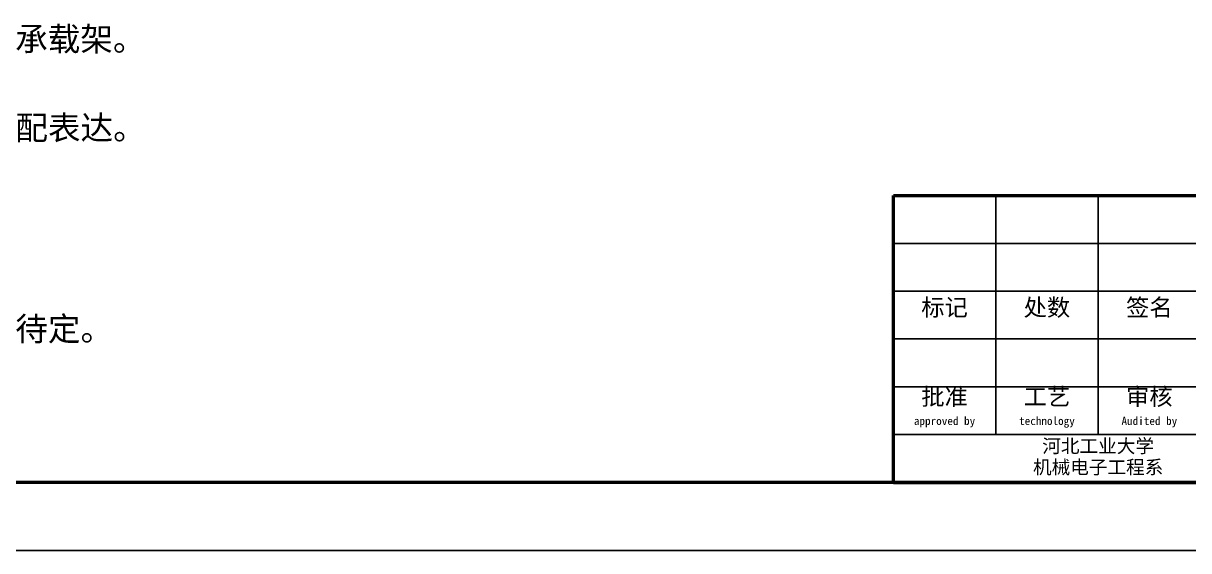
# Model space of a CAD drawing. Header units: millimetres. Extents: x 0 to 420, y 0 to 297.
# Drawn here: x 102.5 to 273.3, y -0.2 to 77 of the extents above; entities that cross this region are included whole.
import ezdxf

# ---------------------------------------------------------------- set-up
doc = ezdxf.new("R2010")
doc.units = ezdxf.units.MM
for name, color, linetype in [('2_细实线层', 4, 'Continuous'), ('3_文字层', 174, 'Continuous'), ('9中心线层', 1, 'Continuous')]:
    doc.layers.add(name, color=color, linetype=linetype)
doc.layers.add('4_图框轮廓', color=1, linetype='Continuous', lineweight=50)
doc.styles.add('AUV_FANGSONG', font='simfang.ttf')

msp = doc.modelspace()

# ---------------------------------------------------------------- linework, layer by layer
at = {"layer": '2_细实线层'}
for p, q in [((244.99, 51.77), (244.99, 16.77)), ((259.99, 51.77), (259.99, 16.77)), ((229.99, 44.77), (409.99, 44.77)), ((229.99, 37.77), (409.99, 37.77)), ((229.99, 30.77), (409.99, 30.77)), ((229.99, 23.77), (409.99, 23.77)), ((229.99, 16.77), (409.99, 16.77)), ((419.99, -0.23), (-0.01, -0.23)), ((414.99, -0.23), (204.99, -0.23))]:
    msp.add_line(p, q, dxfattribs=at)
at = {"layer": '4_图框轮廓'}
for p, q in [((229.99, 9.77), (229.99, 51.77)), ((229.99, 51.77), (409.99, 51.77)), ((409.99, 9.77), (24.99, 9.77)), ((229.99, 9.77), (409.99, 9.77))]:
    msp.add_line(p, q, dxfattribs=at)

# ---------------------------------------------------------------- texts
at = {"layer": '3_文字层', "style": 'AUV_FANGSONG'}
for s, insert, char_height, width, attachment_point in [('标记', (237.49, 36.64), 2.5, 14, 2), ('处数', (252.49, 36.64), 2.5, 14, 2), ('签名', (267.49, 36.64), 2.5, 14, 2), ('尺寸单位mm。材料、配合公差及预紧待定。', (25, 34), 3.5, 195, 1), ('批准', (237.49, 23.58), 2.5, 14, 2), ('工艺', (252.49, 23.58), 2.5, 14, 2), ('审核', (267.49, 23.58), 2.5, 14, 2), ('approved by', (237.49, 19.37), 1.2, 14, 2), ('technology', (252.49, 19.37), 1.2, 14, 2), ('Audited by', (267.49, 19.37), 1.2, 14, 2), ('河北工业大学', (259.99, 16.1), 2, 58, 2), ('机械电子工程系', (259.99, 13), 2, 58, 2)]:
    msp.add_mtext(s, dxfattribs=dict(at, insert=insert, char_height=char_height, width=width, attachment_point=attachment_point))
at = {"layer": '9中心线层', "char_height": 3.5, "width": 370, "attachment_point": 1, "style": 'AUV_FANGSONG'}
for s, insert in [('主舱后端盖→艉架→转接环→推进器承载架。', (25, 76.45)), ('舵轴、轴套、舵机及紧固件按当前装配表达。', (25, 63.45))]:
    msp.add_mtext(s, dxfattribs=dict(at, insert=insert))

doc.saveas('drawing.dxf')
